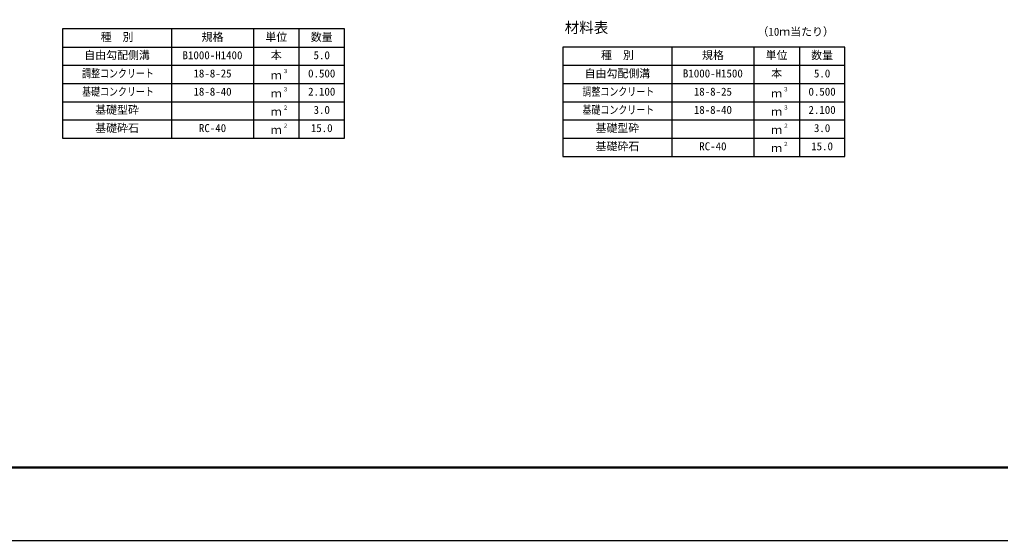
# Model space of a CAD drawing. Units: millimetres, scale not verified. Extents: x -16800 to 16800, y -5940 to 5940.
# Drawn here: x 4640 to 10030, y -5940 to -3081 of the extents above; entities that cross this region are included whole.
import ezdxf
from ezdxf.enums import TextEntityAlignment as Align

# ---------------------------------------------------------------- set-up
doc = ezdxf.new("R2010")
doc.units = ezdxf.units.MM
doc.header["$LTSCALE"] = 20
for name, color, linetype, lineweight in [('0-1_Defpoints', 5, 'Continuous', 25), ('0-3_HYO', 3, 'Continuous', 25), ('0-4_HYO2', 4, 'Continuous', 25), ('0-6_TXT', 7, 'Continuous', 25), ('0-7_WAKU', 3, 'Continuous', 25)]:
    doc.layers.add(name, color=color, linetype=linetype, lineweight=lineweight)
doc.styles.add('ＭＳ ゴシック', font='')
doc.styles.get('ＭＳ ゴシック').set_extended_font_data('MS Gothic')

msp = doc.modelspace()

# ---------------------------------------------------------------- linework, layer by layer
at = {"layer": '0-1_Defpoints'}
msp.add_lwpolyline([(0, -5940), (16800, -5940), (16800, 5940), (0, 5940)], close=True, dxfattribs=at)
at = {"layer": '0-3_HYO'}
for p, q in [((5475, -3131.53), (5475, -3731.53)), ((5925, -3131.53), (5925, -3731.53)), ((6175, -3131.53), (6175, -3731.53)), ((4875, -3231.53), (6425, -3231.53)), ((8225, -3231.53), (8225, -3831.53)), ((8675, -3231.53), (8675, -3831.53)), ((8925, -3231.53), (8925, -3831.53)), ((7625, -3331.53), (9175, -3331.53))]:
    msp.add_line(p, q, dxfattribs=at)
for points in [[(4875, -3731.53), (6425, -3731.53), (6425, -3131.53), (4875, -3131.53)], [(7625, -3831.53), (9175, -3831.53), (9175, -3231.53), (7625, -3231.53)]]:
    msp.add_lwpolyline(points, close=True, dxfattribs=at)
at = {"layer": '0-4_HYO2'}
for p, q in [((4875, -3331.53), (6425, -3331.53)), ((4875, -3431.53), (6425, -3431.53)), ((7625, -3431.53), (9175, -3431.53)), ((4875, -3531.53), (6425, -3531.53)), ((7625, -3531.53), (9175, -3531.53)), ((4875, -3631.53), (6425, -3631.53)), ((7625, -3631.53), (9175, -3631.53)), ((7625, -3731.53), (9175, -3731.53))]:
    msp.add_line(p, q, dxfattribs=at)
at = {"layer": '0-7_WAKU', "lineweight": 50}
msp.add_lwpolyline([(400, -5540), (16400, -5540), (16400, 5540), (400, 5540)], close=True, dxfattribs=at)

# ---------------------------------------------------------------- texts
at = {"layer": '0-6_TXT', "style": 'ＭＳ ゴシック'}
for s, height, p in [('材料表', 58.65, (7635, -3171.52)), ('（10ｍ当たり）', 43.99, (8695, -3182.53)), ('種\u3000別', 43.99, (5085, -3211.53)), ('規格', 43.99, (5640, -3211.53)), ('単位', 43.99, (5990, -3211.53)), ('数量', 43.99, (6240, -3211.53)), ('自由勾配側溝', 43.99, (4995, -3311.53)), ('B1000-H1400', 43.99, (5535, -3311.53)), ('本', 43.99, (6020, -3311.53)), ('5.0', 43.99, (6255, -3311.53)), ('種\u3000別', 43.99, (7835, -3311.53)), ('規格', 43.99, (8390, -3311.53)), ('単位', 43.99, (8740, -3311.53)), ('数量', 43.99, (8990, -3311.53)), ('18-8-25', 43.99, (5595, -3411.53)), ('ｍ', 43.99, (6020, -3421.53)), ('３', 21.99, (6085.54, -3381.16)), ('0.500', 43.99, (6225, -3411.53)), ('自由勾配側溝', 43.99, (7745, -3411.53)), ('B1000-H1500', 43.99, (8285, -3411.53)), ('本', 43.99, (8770, -3411.53)), ('5.0', 43.99, (9005, -3411.53)), ('18-8-40', 43.99, (5595, -3511.53)), ('ｍ', 43.99, (6020, -3521.53)), ('３', 21.99, (6085.54, -3481.16)), ('2.100', 43.99, (6225, -3511.53)), ('18-8-25', 43.99, (8345, -3511.53)), ('ｍ', 43.99, (8770, -3521.53)), ('３', 21.99, (8835.54, -3481.16)), ('0.500', 43.99, (8975, -3511.53)), ('基礎型砕', 43.99, (5055, -3611.53)), ('２', 21.99, (6085.54, -3581.16)), ('3.0', 43.99, (6255, -3611.53)), ('18-8-40', 43.99, (8345, -3611.53)), ('３', 21.99, (8835.54, -3581.16)), ('2.100', 43.99, (8975, -3611.53)), ('ｍ', 43.99, (6020, -3621.53)), ('ｍ', 43.99, (8770, -3621.53)), ('基礎砕石', 43.99, (5055, -3711.53)), ('RC-40', 43.99, (5625, -3711.53)), ('２', 21.99, (6085.54, -3681.16)), ('15.0', 43.99, (6240, -3711.53)), ('基礎型砕', 43.99, (7805, -3711.53)), ('２', 21.99, (8835.54, -3681.16)), ('3.0', 43.99, (9005, -3711.53)), ('ｍ', 43.99, (6020, -3721.53)), ('ｍ', 43.99, (8770, -3721.53)), ('基礎砕石', 43.99, (7805, -3811.53)), ('RC-40', 43.99, (8375, -3811.53)), ('２', 21.99, (8835.54, -3781.16)), ('15.0', 43.99, (8990, -3811.53)), ('ｍ', 43.99, (8770, -3821.53))]:
    msp.add_text(s, height=height, dxfattribs=at).set_placement(p, align=Align.BOTTOM_LEFT)
at = {"layer": '0-6_TXT', "style": 'ＭＳ ゴシック', "width": 0.8}
for s, p in [('調整コンクリート', (4983, -3411.53)), ('基礎コンクリート', (4983, -3511.53)), ('調整コンクリート', (7733, -3511.53)), ('基礎コンクリート', (7733, -3611.53))]:
    msp.add_text(s, height=43.99, dxfattribs=at).set_placement(p, align=Align.BOTTOM_LEFT)

doc.saveas('drawing.dxf')
